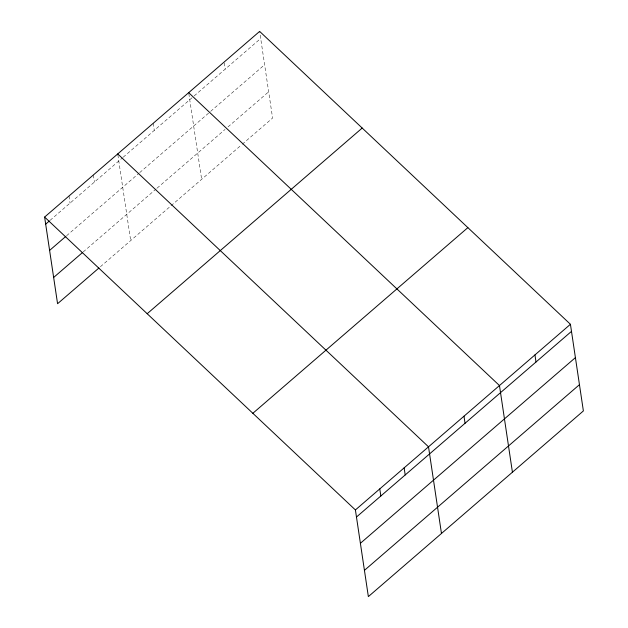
<?xml version="1.0" encoding="UTF-8"?>
<svg xmlns="http://www.w3.org/2000/svg" width="628" height="628" viewBox="0 0 628 628"><rect width="100%" height="100%" fill="white"/><g stroke="black" fill="none" stroke-linecap="round" stroke-linejoin="round"><path stroke-width="0.47" stroke-dasharray="3.14 2.35" d="M50.114 220.318L122.484 157.832M123.221 157.188L193.44 96.563M194.178 95.927L260.699 38.489M66.592 235.736L138.976 173.242M139.714 172.598L209.933 111.972M210.67 111.329L264.624 64.739M83.186 251.954L156.317 188.8M157.063 188.165L225.06 129.447M228.019 126.895L268.666 91.798M100.402 266.735L241.552 144.856M242.29 144.22L272.591 118.056L259.772 32.287M224.298 62.918L225.224 69.119M188.816 93.556L201.635 179.318M153.208 123.3L154.268 130.388M117.86 154.826L130.679 240.587M93.36 174.977L94.42 182.065M68.994 196.022L70.053 203.103"/><path stroke-width="0.94" d="M44.619 217.06L259.639 31.4L570.428 324.284L583.381 410.94L368.361 596.6L355.409 509.944L44.619 217.06L57.572 303.716L98.926 268.007M45.679 224.149L49.377 220.962M49.604 250.407L65.854 236.379M53.647 277.458L82.449 252.589M147.18 313.717L362.199 128.049M252.849 413.295L467.868 227.634M355.409 509.944L570.428 324.284M356.469 517.032L571.488 331.372M360.394 543.291L575.413 357.63M364.436 570.342L579.456 384.681M188.683 92.669L499.472 385.553L512.424 472.209M117.726 153.939L428.516 446.822L441.468 533.478M534.946 354.922L536.006 362.003M463.99 416.191L465.05 423.272M404.142 467.868L405.201 474.949M379.775 488.906L380.835 495.994"/></g></svg>
